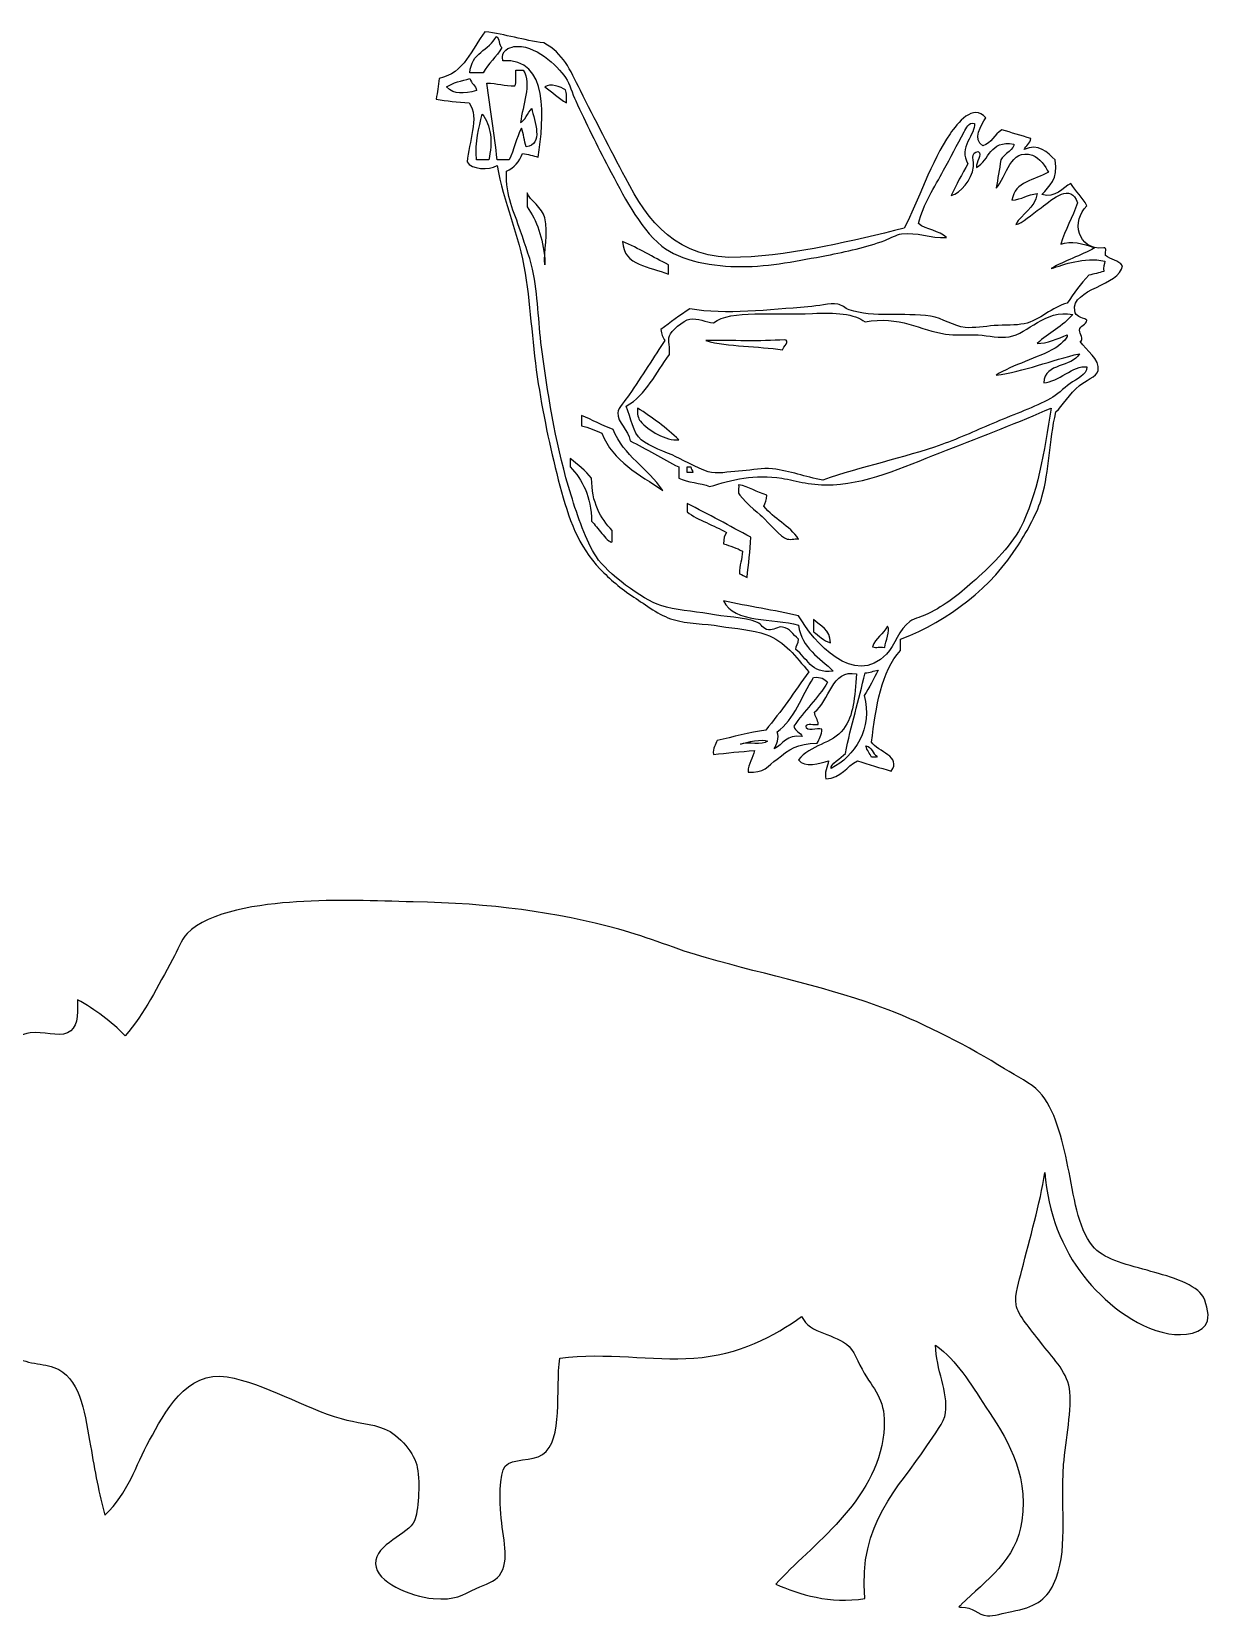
# Model space of a CAD drawing. Header units: centimetres. Extents: x -66 to 65, y -66 to 66.
# Drawn here: x -55.47 to -47.82, y -7.44 to 2.86 of the extents above; entities that cross this region are included whole.
import ezdxf

# ---------------------------------------------------------------- set-up
doc = ezdxf.new("R2010")
doc.units = ezdxf.units.CM
doc.header["$MEASUREMENT"] = 0
doc.layers.add('Layer 1', color=7, linetype='Continuous')

msp = doc.modelspace()

# ---------------------------------------------------------------- linework, layer by layer
at = {"layer": 'Layer 1'}
for points, knots in [([(-49.79848, 1.58596), (-49.70977, 1.76029), (-49.62632, 2.01683), (-49.50029, 2.20061), (-49.50029, 2.20061), (-49.45393, 2.26821), (-49.35141, 2.40095), (-49.26902, 2.30406), (-49.26902, 2.30406), (-49.29635, 2.25556), (-49.36049, 2.16539), (-49.28728, 2.1215), (-49.28728, 2.1215), (-49.23132, 2.14063), (-49.2115, 2.19582), (-49.16555, 2.22495), (-49.16555, 2.22495), (-49.10131, 2.20807), (-49.03974, 2.18849), (-48.9769, 2.17018), (-48.9769, 2.17018), (-48.97997, 2.1347), (-49.00802, 2.12422), (-49.0195, 2.09715), (-49.0195, 2.09715), (-48.92589, 2.14221), (-48.86781, 2.0795), (-48.81868, 2.03021), (-48.81868, 2.03021), (-48.79431, 1.90236), (-48.85734, 1.86199), (-48.9039, 1.80502), (-48.9039, 1.80502), (-48.81603, 1.7801), (-48.76949, 1.8491), (-48.71523, 1.87805), (-48.71523, 1.87805), (-48.68673, 1.82341), (-48.63792, 1.78904), (-48.61175, 1.732), (-48.61175, 1.732), (-48.71266, 1.63596), (-48.67647, 1.44165), (-48.50224, 1.45813), (-48.50224, 1.45813), (-48.47822, 1.46186), (-48.49507, 1.42469), (-48.49004, 1.40942), (-48.49004, 1.40942), (-48.45895, 1.38167), (-48.40514, 1.37669), (-48.3805, 1.34248), (-48.3805, 1.34248), (-48.39619, 1.2113), (-48.71356, 1.19503), (-48.69086, 1.05035), (-48.69086, 1.05035), (-48.6844, 1.00923), (-48.6499, 1.00923), (-48.61172, 0.9895), (-48.61172, 0.9895), (-48.61759, 0.95682), (-48.65456, 0.95524), (-48.6604, 0.92256), (-48.6604, 0.92256), (-48.65757, 0.89941), (-48.62878, 0.86369), (-48.65434, 0.84953), (-48.65434, 0.84953), (-48.61957, 0.79156), (-48.52279, 0.73589), (-48.53866, 0.66086), (-48.53866, 0.66086), (-48.54699, 0.62154), (-48.62584, 0.59228), (-48.66039, 0.56349), (-48.66039, 0.56349), (-48.72349, 0.51089), (-48.77091, 0.42816), (-48.81253, 0.39307), (-48.81253, 0.39307), (-48.85865, 0.1985), (-48.85613, 0.01106), (-48.90384, -0.16076), (-48.90384, -0.16076), (-48.93194, -0.26199), (-48.99864, -0.38018), (-49.05598, -0.47112), (-49.05598, -0.47112), (-49.23103, -0.74877), (-49.50297, -0.96121), (-49.8228, -1.0858), (-49.8228, -1.0858), (-49.8228, -1.11014), (-49.8228, -1.13448), (-49.8228, -1.15883), (-49.8228, -1.15883), (-49.94895, -1.29438), (-49.98282, -1.52218), (-50.01147, -1.75523), (-50.01147, -1.75523), (-49.97152, -1.81794), (-49.81354, -1.84651), (-49.88365, -1.9439), (-49.88365, -1.9439), (-49.95678, -1.92167), (-50.02907, -1.89863), (-50.10273, -1.87693), (-50.10273, -1.87693), (-50.17763, -1.90958), (-50.2037, -1.99104), (-50.30966, -1.99258), (-50.30966, -1.99258), (-50.31932, -1.95837), (-50.29857, -1.91344), (-50.29138, -1.87693), (-50.29138, -1.87693), (-50.34694, -1.89196), (-50.44912, -1.92307), (-50.48614, -1.87087), (-50.48614, -1.87087), (-50.41211, -1.77274), (-50.26701, -1.76647), (-50.19401, -1.67002), (-50.19401, -1.67002), (-50.12726, -1.58183), (-50.1213, -1.46536), (-50.10881, -1.31095), (-50.10881, -1.31095), (-50.26976, -1.27798), (-50.2865, -1.48867), (-50.38268, -1.56051), (-50.38268, -1.56051), (-50.37868, -1.59099), (-50.35956, -1.60631), (-50.35836, -1.63962), (-50.35836, -1.63962), (-50.3822, -1.64616), (-50.43329, -1.62552), (-50.43744, -1.65176), (-50.43744, -1.65176), (-50.43524, -1.69015), (-50.36542, -1.66086), (-50.33399, -1.67002), (-50.33399, -1.67002), (-50.33558, -1.70902), (-50.35156, -1.7336), (-50.36442, -1.7613), (-50.36442, -1.7613), (-50.49867, -1.76201), (-50.54614, -1.8044), (-50.62612, -1.86475), (-50.62612, -1.86475), (-50.68449, -1.90883), (-50.7133, -1.95915), (-50.81477, -1.94997), (-50.81477, -1.94997), (-50.81197, -1.89195), (-50.785, -1.85803), (-50.77217, -1.80998), (-50.77217, -1.80998), (-50.86501, -1.81453), (-50.95045, -1.82646), (-51.03995, -1.83432), (-51.03995, -1.83432), (-51.04379, -1.79193), (-51.02452, -1.77267), (-51.01561, -1.74307), (-51.01561, -1.74307), (-50.90996, -1.7209), (-50.80889, -1.69412), (-50.69914, -1.6761), (-50.69914, -1.6761), (-50.59963, -1.55651), (-50.51197, -1.42512), (-50.41918, -1.2988), (-50.41918, -1.2988), (-50.50538, -1.19752), (-50.57187, -1.10113), (-50.69914, -1.05536), (-50.69914, -1.05536), (-50.78473, -1.02456), (-50.89723, -1.01697), (-50.99735, -1.00059), (-50.99735, -1.00059), (-51.0967, -0.98432), (-51.20873, -0.98596), (-51.30165, -0.95802), (-51.30165, -0.95802), (-51.39121, -0.93103), (-51.47998, -0.86232), (-51.55724, -0.81194), (-51.55724, -0.81194), (-51.64259, -0.7563), (-51.71282, -0.69531), (-51.77634, -0.62938), (-51.77634, -0.62938), (-51.91908, -0.48116), (-51.98174, -0.29918), (-52.03804, -0.08775), (-52.03804, -0.08775), (-52.09355, 0.12082), (-52.14131, 0.34519), (-52.178, 0.57561), (-52.178, 0.57561), (-52.21581, 0.81302), (-52.22663, 1.05615), (-52.26322, 1.29374), (-52.26322, 1.29374), (-52.30203, 1.54615), (-52.4067, 1.7565), (-52.44578, 1.99362), (-52.44578, 1.99362), (-52.5006, 1.96396), (-52.61411, 1.96671), (-52.64051, 2.01796), (-52.64051, 2.01796), (-52.63191, 2.14462), (-52.55799, 2.30437), (-52.62834, 2.40134), (-52.62834, 2.40134), (-52.7043, 2.40449), (-52.7741, 2.41385), (-52.84133, 2.42568), (-52.84133, 2.42568), (-52.8363, 2.4714), (-52.82458, 2.51037), (-52.8231, 2.55959), (-52.8231, 2.55959), (-52.65744, 2.59478), (-52.61157, 2.74975), (-52.52489, 2.86389), (-52.52489, 2.86389), (-52.39006, 2.84659), (-52.27528, 2.8092), (-52.14148, 2.79086), (-52.14148, 2.79086), (-52.01173, 2.719), (-51.97672, 2.62486), (-51.90412, 2.4805), (-51.90412, 2.4805), (-51.81101, 2.29529), (-51.70777, 2.09717), (-51.61199, 1.9145), (-51.61199, 1.9145), (-51.4639, 1.63198), (-51.27883, 1.37896), (-50.86343, 1.39719), (-50.86343, 1.39719), (-50.48857, 1.41374), (-50.14072, 1.50391), (-49.79848, 1.58596)], [0, 0, 0, 0, 0.015625, 0.015625, 0.015625, 0.015625, 0.03125, 0.03125, 0.03125, 0.03125, 0.046875, 0.046875, 0.046875, 0.046875, 0.0625, 0.0625, 0.0625, 0.0625, 0.078125, 0.078125, 0.078125, 0.078125, 0.09375, 0.09375, 0.09375, 0.09375, 0.109375, 0.109375, 0.109375, 0.109375, 0.125, 0.125, 0.125, 0.125, 0.140625, 0.140625, 0.140625, 0.140625, 0.15625, 0.15625, 0.15625, 0.15625, 0.171875, 0.171875, 0.171875, 0.171875, 0.1875, 0.1875, 0.1875, 0.1875, 0.203125, 0.203125, 0.203125, 0.203125, 0.21875, 0.21875, 0.21875, 0.21875, 0.234375, 0.234375, 0.234375, 0.234375, 0.25, 0.25, 0.25, 0.25, 0.265625, 0.265625, 0.265625, 0.265625, 0.28125, 0.28125, 0.28125, 0.28125, 0.296875, 0.296875, 0.296875, 0.296875, 0.3125, 0.3125, 0.3125, 0.3125, 0.328125, 0.328125, 0.328125, 0.328125, 0.34375, 0.34375, 0.34375, 0.34375, 0.359375, 0.359375, 0.359375, 0.359375, 0.375, 0.375, 0.375, 0.375, 0.390625, 0.390625, 0.390625, 0.390625, 0.40625, 0.40625, 0.40625, 0.40625, 0.421875, 0.421875, 0.421875, 0.421875, 0.4375, 0.4375, 0.4375, 0.4375, 0.453125, 0.453125, 0.453125, 0.453125, 0.46875, 0.46875, 0.46875, 0.46875, 0.484375, 0.484375, 0.484375, 0.484375, 0.5, 0.5, 0.5, 0.5, 0.515625, 0.515625, 0.515625, 0.515625, 0.53125, 0.53125, 0.53125, 0.53125, 0.546875, 0.546875, 0.546875, 0.546875, 0.5625, 0.5625, 0.5625, 0.5625, 0.578125, 0.578125, 0.578125, 0.578125, 0.59375, 0.59375, 0.59375, 0.59375, 0.609375, 0.609375, 0.609375, 0.609375, 0.625, 0.625, 0.625, 0.625, 0.640625, 0.640625, 0.640625, 0.640625, 0.65625, 0.65625, 0.65625, 0.65625, 0.671875, 0.671875, 0.671875, 0.671875, 0.6875, 0.6875, 0.6875, 0.6875, 0.703125, 0.703125, 0.703125, 0.703125, 0.71875, 0.71875, 0.71875, 0.71875, 0.734375, 0.734375, 0.734375, 0.734375, 0.75, 0.75, 0.75, 0.75, 0.765625, 0.765625, 0.765625, 0.765625, 0.78125, 0.78125, 0.78125, 0.78125, 0.796875, 0.796875, 0.796875, 0.796875, 0.8125, 0.8125, 0.8125, 0.8125, 0.828125, 0.828125, 0.828125, 0.828125, 0.84375, 0.84375, 0.84375, 0.84375, 0.859375, 0.859375, 0.859375, 0.859375, 0.875, 0.875, 0.875, 0.875, 0.890625, 0.890625, 0.890625, 0.890625, 0.90625, 0.90625, 0.90625, 0.90625, 0.921875, 0.921875, 0.921875, 0.921875, 0.9375, 0.9375, 0.9375, 0.9375, 0.953125, 0.953125, 0.953125, 0.953125, 0.96875, 0.96875, 0.96875, 0.96875, 1, 1, 1, 1]), ([(-52.62233, 2.59616), (-52.59397, 2.59616), (-52.56555, 2.59616), (-52.53713, 2.59616), (-52.53713, 2.59616), (-52.50234, 2.65675), (-52.45019, 2.69993), (-52.41542, 2.76049), (-52.41542, 2.76049), (-52.43645, 2.77597), (-52.42831, 2.8206), (-52.45193, 2.83352), (-52.45193, 2.83352), (-52.49504, 2.7407), (-52.6182, 2.72798), (-52.62233, 2.59616)], [0, 0, 0, 0, 0.2, 0.2, 0.2, 0.2, 0.4, 0.4, 0.4, 0.4, 0.6, 0.6, 0.6, 0.6, 1, 1, 1, 1]), ([(-49.81677, 1.54942), (-49.84873, 1.54508), (-49.88813, 1.52063), (-49.92631, 1.50685), (-49.92631, 1.50685), (-50.04889, 1.46251), (-50.17195, 1.43425), (-50.30363, 1.40946), (-50.30363, 1.40946), (-50.47852, 1.37655), (-50.6719, 1.3363), (-50.85746, 1.33643), (-50.85746, 1.33643), (-51.0333, 1.33654), (-51.25717, 1.37183), (-51.37475, 1.47034), (-51.37475, 1.47034), (-51.53025, 1.60062), (-51.6261, 1.80305), (-51.72162, 1.98157), (-51.72162, 1.98157), (-51.79639, 2.12124), (-51.86878, 2.2747), (-51.93464, 2.41366), (-51.93464, 2.41366), (-51.95787, 2.46269), (-51.97319, 2.52314), (-52.00158, 2.5658), (-52.00158, 2.5658), (-52.05262, 2.64248), (-52.20504, 2.78723), (-52.3363, 2.76662), (-52.3363, 2.76662), (-52.3671, 2.76178), (-52.42367, 2.74371), (-52.40933, 2.67534), (-52.40933, 2.67534), (-52.10352, 2.69513), (-52.14271, 2.29632), (-52.17806, 2.04849), (-52.17806, 2.04849), (-52.21317, 2.05598), (-52.24434, 2.06741), (-52.28151, 2.07283), (-52.28151, 2.07283), (-52.30006, 2.01835), (-52.33443, 1.97967), (-52.38499, 1.95718), (-52.38499, 1.95718), (-52.38861, 1.78465), (-52.33734, 1.69961), (-52.29368, 1.56769), (-52.29368, 1.56769), (-52.2623, 1.47278), (-52.22441, 1.37404), (-52.20848, 1.28773), (-52.20848, 1.28773), (-52.17721, 1.11818), (-52.17694, 0.94636), (-52.15374, 0.78261), (-52.15374, 0.78261), (-52.10625, 0.44701), (-52.05857, 0.15303), (-51.96509, -0.14849), (-51.96509, -0.14849), (-51.92125, -0.28994), (-51.87055, -0.443), (-51.80076, -0.55018), (-51.80076, -0.55018), (-51.73091, -0.65747), (-51.50271, -0.8281), (-51.38084, -0.86665), (-51.38084, -0.86665), (-51.28683, -0.89642), (-51.1733, -0.90292), (-51.07048, -0.92142), (-51.07048, -0.92142), (-50.9729, -0.93894), (-50.83841, -0.94312), (-50.75401, -0.97619), (-50.75401, -0.97619), (-50.72451, -0.98775), (-50.72178, -1.01918), (-50.68096, -1.02487), (-50.68096, -1.02487), (-50.65, -1.02916), (-50.62042, -1.00182), (-50.58968, -1.00659), (-50.58968, -1.00659), (-50.541, -1.01418), (-50.52507, -1.05337), (-50.48623, -1.08575), (-50.48623, -1.08575), (-50.48485, -1.11552), (-50.50478, -1.12398), (-50.50446, -1.15266), (-50.50446, -1.15266), (-50.42882, -1.20481), (-50.40881, -1.3126), (-50.26104, -1.29265), (-50.26104, -1.29265), (-50.34729, -1.20444), (-50.46604, -1.14874), (-50.4862, -0.99444), (-50.4862, -0.99444), (-50.6535, -0.94674), (-50.90543, -0.98364), (-50.97306, -0.83622), (-50.97306, -0.83622), (-50.81365, -0.87157), (-50.64426, -0.89694), (-50.4862, -0.93361), (-50.4862, -0.93361), (-50.38809, -1.10583), (-50.12364, -1.40039), (-49.91414, -1.18314), (-49.91414, -1.18314), (-49.85794, -1.12485), (-49.83418, -1.0201), (-49.762, -0.97012), (-49.762, -0.97012), (-49.72771, -0.94641), (-49.68294, -0.93975), (-49.64638, -0.92144), (-49.64638, -0.92144), (-49.52885, -0.86268), (-49.44921, -0.79756), (-49.35425, -0.71454), (-49.35425, -0.71454), (-49.24839, -0.62194), (-49.11054, -0.48782), (-49.04387, -0.36153), (-49.04387, -0.36153), (-48.93476, -0.15486), (-48.88859, 0.13525), (-48.84302, 0.41743), (-48.84302, 0.41743), (-49.04887, 0.32694), (-49.28183, 0.2377), (-49.52464, 0.14359), (-49.52464, 0.14359), (-49.75821, 0.053), (-50.00377, -0.06736), (-50.26105, -0.08162), (-50.26105, -0.08162), (-50.40305, -0.08948), (-50.49399, -0.0558), (-50.59575, -0.039), (-50.59575, -0.039), (-50.76855, -0.01053), (-50.92304, -0.0485), (-51.06433, -0.09382), (-51.06433, -0.09382), (-51.12407, -0.06829), (-51.20736, -0.06638), (-51.26518, -0.039), (-51.26518, -0.039), (-51.26518, -0.01468), (-51.26518, 0.00968), (-51.26518, 0.03403), (-51.26518, 0.03403), (-51.37363, 0.08787), (-51.47383, 0.14994), (-51.58162, 0.2044), (-51.58162, 0.2044), (-51.59289, 0.27629), (-51.66406, 0.3227), (-51.66073, 0.38696), (-51.66073, 0.38696), (-51.65912, 0.41847), (-51.61112, 0.46747), (-51.5877, 0.50261), (-51.5877, 0.50261), (-51.50949, 0.61987), (-51.41921, 0.75944), (-51.35645, 0.85556), (-51.35645, 0.85556), (-51.36669, 0.87779), (-51.37965, 0.89726), (-51.38077, 0.92859), (-51.38077, 0.92859), (-51.31981, 0.97518), (-51.25811, 1.02104), (-51.19212, 1.06252), (-51.19212, 1.06252), (-50.96008, 1.02024), (-50.67674, 1.05696), (-50.4253, 1.07469), (-50.4253, 1.07469), (-50.35886, 1.07937), (-50.2847, 1.10131), (-50.23054, 1.09295), (-50.23054, 1.09295), (-50.20644, 1.08922), (-50.18326, 1.06525), (-50.15751, 1.05644), (-50.15751, 1.05644), (-49.99961, 1.00228), (-49.80239, 1.04012), (-49.62805, 1.01384), (-49.62805, 1.01384), (-49.54833, 1.00183), (-49.47647, 0.94772), (-49.40286, 0.94079), (-49.40286, 0.94079), (-49.34547, 0.93542), (-49.27472, 0.94812), (-49.21421, 0.95293), (-49.21421, 0.95293), (-49.14656, 0.95841), (-49.07242, 0.95349), (-49.01945, 0.96513), (-49.01945, 0.96513), (-48.91785, 0.98746), (-48.83578, 1.07483), (-48.73949, 1.09904), (-48.73949, 1.09904), (-48.69737, 1.16439), (-48.65125, 1.2258), (-48.5995, 1.2816), (-48.5995, 1.2816), (-48.56492, 1.28758), (-48.53256, 1.29578), (-48.50216, 1.30594), (-48.50216, 1.30594), (-48.50663, 1.33478), (-48.49528, 1.3478), (-48.49607, 1.37288), (-48.49607, 1.37288), (-48.62958, 1.40098), (-48.76351, 1.34976), (-48.84294, 1.3242), (-48.84294, 1.3242), (-48.75698, 1.37622), (-48.65009, 1.40723), (-48.56298, 1.45811), (-48.56298, 1.45811), (-48.63413, 1.4884), (-48.71628, 1.50775), (-48.78208, 1.48243), (-48.78208, 1.48243), (-48.75144, 1.57755), (-48.70628, 1.65814), (-48.67254, 1.75021), (-48.67254, 1.75021), (-48.7168, 1.88356), (-48.82976, 1.77728), (-48.9099, 1.71981), (-48.9099, 1.71981), (-48.97538, 1.67282), (-49.02997, 1.6189), (-49.07421, 1.61025), (-49.07421, 1.61025), (-49.03426, 1.68388), (-48.95054, 1.71378), (-48.93422, 1.81107), (-48.93422, 1.81107), (-48.99626, 1.80414), (-49.03521, 1.77413), (-49.09853, 1.7685), (-49.09853, 1.7685), (-49.0808, 1.89074), (-48.94949, 1.89936), (-48.86117, 1.95106), (-48.86117, 1.95106), (-48.87937, 1.98427), (-48.91991, 2.04636), (-48.96465, 2.0606), (-48.96465, 2.0606), (-49.11475, 2.10844), (-49.12935, 1.92241), (-49.20201, 1.84761), (-49.20201, 1.84761), (-49.19042, 1.90704), (-49.18021, 1.96781), (-49.17158, 2.03017), (-49.17158, 2.03017), (-49.15224, 2.06623), (-49.07554, 2.10772), (-49.08638, 2.13362), (-49.08638, 2.13362), (-49.2455, 2.1609), (-49.24394, 2.02742), (-49.32982, 1.98148), (-49.32982, 1.98148), (-49.33395, 2.01744), (-49.29056, 2.06604), (-49.31765, 2.08491), (-49.31765, 2.08491), (-49.37297, 2.08467), (-49.34443, 2.01297), (-49.34808, 1.98754), (-49.34808, 1.98754), (-49.36139, 1.89515), (-49.43087, 1.81731), (-49.49416, 1.79889), (-49.49416, 1.79889), (-49.4591, 1.86932), (-49.42428, 1.93999), (-49.3846, 2.00579), (-49.3846, 2.00579), (-49.45273, 2.1081), (-49.33113, 2.20042), (-49.34203, 2.26749), (-49.34203, 2.26749), (-49.38161, 2.27826), (-49.3968, 2.23436), (-49.40897, 2.21272), (-49.40897, 2.21272), (-49.45805, 2.12543), (-49.49858, 2.04616), (-49.54288, 1.96319), (-49.54288, 1.96319), (-49.6013, 1.85368), (-49.67549, 1.7434), (-49.70716, 1.61629), (-49.70716, 1.61629), (-49.65588, 1.57631), (-49.56989, 1.57099), (-49.5246, 1.52498), (-49.5246, 1.52498), (-49.63024, 1.52113), (-49.71699, 1.56302), (-49.81677, 1.54942)], [0, 0, 0, 0, 0.01219512, 0.01219512, 0.01219512, 0.01219512, 0.02439024, 0.02439024, 0.02439024, 0.02439024, 0.03658537, 0.03658537, 0.03658537, 0.03658537, 0.04878049, 0.04878049, 0.04878049, 0.04878049, 0.06097561, 0.06097561, 0.06097561, 0.06097561, 0.07317073, 0.07317073, 0.07317073, 0.07317073, 0.08536585, 0.08536585, 0.08536585, 0.08536585, 0.09756098, 0.09756098, 0.09756098, 0.09756098, 0.1097561, 0.1097561, 0.1097561, 0.1097561, 0.12195122, 0.12195122, 0.12195122, 0.12195122, 0.13414634, 0.13414634, 0.13414634, 0.13414634, 0.14634146, 0.14634146, 0.14634146, 0.14634146, 0.15853659, 0.15853659, 0.15853659, 0.15853659, 0.17073171, 0.17073171, 0.17073171, 0.17073171, 0.18292683, 0.18292683, 0.18292683, 0.18292683, 0.19512195, 0.19512195, 0.19512195, 0.19512195, 0.20731707, 0.20731707, 0.20731707, 0.20731707, 0.2195122, 0.2195122, 0.2195122, 0.2195122, 0.23170732, 0.23170732, 0.23170732, 0.23170732, 0.24390244, 0.24390244, 0.24390244, 0.24390244, 0.25609756, 0.25609756, 0.25609756, 0.25609756, 0.26829268, 0.26829268, 0.26829268, 0.26829268, 0.2804878, 0.2804878, 0.2804878, 0.2804878, 0.29268293, 0.29268293, 0.29268293, 0.29268293, 0.30487805, 0.30487805, 0.30487805, 0.30487805, 0.31707317, 0.31707317, 0.31707317, 0.31707317, 0.32926829, 0.32926829, 0.32926829, 0.32926829, 0.34146341, 0.34146341, 0.34146341, 0.34146341, 0.35365854, 0.35365854, 0.35365854, 0.35365854, 0.36585366, 0.36585366, 0.36585366, 0.36585366, 0.37804878, 0.37804878, 0.37804878, 0.37804878, 0.3902439, 0.3902439, 0.3902439, 0.3902439, 0.40243902, 0.40243902, 0.40243902, 0.40243902, 0.41463415, 0.41463415, 0.41463415, 0.41463415, 0.42682927, 0.42682927, 0.42682927, 0.42682927, 0.43902439, 0.43902439, 0.43902439, 0.43902439, 0.45121951, 0.45121951, 0.45121951, 0.45121951, 0.46341463, 0.46341463, 0.46341463, 0.46341463, 0.47560976, 0.47560976, 0.47560976, 0.47560976, 0.48780488, 0.48780488, 0.48780488, 0.48780488, 0.5, 0.5, 0.5, 0.5, 0.51219512, 0.51219512, 0.51219512, 0.51219512, 0.52439024, 0.52439024, 0.52439024, 0.52439024, 0.53658537, 0.53658537, 0.53658537, 0.53658537, 0.54878049, 0.54878049, 0.54878049, 0.54878049, 0.56097561, 0.56097561, 0.56097561, 0.56097561, 0.57317073, 0.57317073, 0.57317073, 0.57317073, 0.58536585, 0.58536585, 0.58536585, 0.58536585, 0.59756098, 0.59756098, 0.59756098, 0.59756098, 0.6097561, 0.6097561, 0.6097561, 0.6097561, 0.62195122, 0.62195122, 0.62195122, 0.62195122, 0.63414634, 0.63414634, 0.63414634, 0.63414634, 0.64634146, 0.64634146, 0.64634146, 0.64634146, 0.65853659, 0.65853659, 0.65853659, 0.65853659, 0.67073171, 0.67073171, 0.67073171, 0.67073171, 0.68292683, 0.68292683, 0.68292683, 0.68292683, 0.69512195, 0.69512195, 0.69512195, 0.69512195, 0.70731707, 0.70731707, 0.70731707, 0.70731707, 0.7195122, 0.7195122, 0.7195122, 0.7195122, 0.73170732, 0.73170732, 0.73170732, 0.73170732, 0.74390244, 0.74390244, 0.74390244, 0.74390244, 0.75609756, 0.75609756, 0.75609756, 0.75609756, 0.76829268, 0.76829268, 0.76829268, 0.76829268, 0.7804878, 0.7804878, 0.7804878, 0.7804878, 0.79268293, 0.79268293, 0.79268293, 0.79268293, 0.80487805, 0.80487805, 0.80487805, 0.80487805, 0.81707317, 0.81707317, 0.81707317, 0.81707317, 0.82926829, 0.82926829, 0.82926829, 0.82926829, 0.84146341, 0.84146341, 0.84146341, 0.84146341, 0.85365854, 0.85365854, 0.85365854, 0.85365854, 0.86585366, 0.86585366, 0.86585366, 0.86585366, 0.87804878, 0.87804878, 0.87804878, 0.87804878, 0.8902439, 0.8902439, 0.8902439, 0.8902439, 0.90243902, 0.90243902, 0.90243902, 0.90243902, 0.91463415, 0.91463415, 0.91463415, 0.91463415, 0.92682927, 0.92682927, 0.92682927, 0.92682927, 0.93902439, 0.93902439, 0.93902439, 0.93902439, 0.95121951, 0.95121951, 0.95121951, 0.95121951, 0.96341463, 0.96341463, 0.96341463, 0.96341463, 0.97560976, 0.97560976, 0.97560976, 0.97560976, 1, 1, 1, 1]), ([(-52.33023, 2.51099), (-52.39712, 2.51102), (-52.44522, 2.52988), (-52.51279, 2.52925), (-52.51279, 2.52925), (-52.49091, 2.36243), (-52.46233, 2.20238), (-52.44585, 2.03022), (-52.44585, 2.03022), (-52.41947, 2.03022), (-52.39309, 2.03022), (-52.36674, 2.03022), (-52.36674, 2.03022), (-52.33642, 2.09525), (-52.32089, 2.17505), (-52.28763, 2.23712), (-52.28763, 2.23712), (-52.27342, 2.20061), (-52.27041, 2.15288), (-52.2572, 2.11539), (-52.2572, 2.11539), (-52.1406, 2.12851), (-52.20373, 2.28232), (-52.22069, 2.36492), (-52.22069, 2.36492), (-52.24413, 2.33756), (-52.2703, 2.28073), (-52.29372, 2.27361), (-52.29372, 2.27361), (-52.27935, 2.38619), (-52.22067, 2.52063), (-52.27549, 2.61445), (-52.27549, 2.61445), (-52.29171, 2.61445), (-52.30795, 2.61445), (-52.32417, 2.61445), (-52.32417, 2.61445), (-52.32809, 2.58187), (-52.31615, 2.53343), (-52.33023, 2.51099)], [0, 0, 0, 0, 0.09090909, 0.09090909, 0.09090909, 0.09090909, 0.18181818, 0.18181818, 0.18181818, 0.18181818, 0.27272727, 0.27272727, 0.27272727, 0.27272727, 0.36363636, 0.36363636, 0.36363636, 0.36363636, 0.45454545, 0.45454545, 0.45454545, 0.45454545, 0.54545455, 0.54545455, 0.54545455, 0.54545455, 0.63636364, 0.63636364, 0.63636364, 0.63636364, 0.72727273, 0.72727273, 0.72727273, 0.72727273, 0.81818182, 0.81818182, 0.81818182, 0.81818182, 1, 1, 1, 1]), ([(-52.62233, 2.55967), (-52.67593, 2.5443), (-52.73356, 2.53295), (-52.77449, 2.50493), (-52.77449, 2.50493), (-52.72136, 2.45146), (-52.6668, 2.46135), (-52.57973, 2.48059), (-52.57973, 2.48059), (-52.58365, 2.51721), (-52.61572, 2.52573), (-52.62233, 2.55967)], [0, 0, 0, 0, 0.25, 0.25, 0.25, 0.25, 0.5, 0.5, 0.5, 0.5, 1, 1, 1, 1]), ([(-52.00159, 2.48665), (-51.99222, 2.46559), (-51.99619, 2.43117), (-51.9955, 2.40143), (-51.9955, 2.40143), (-52.04794, 2.43016), (-52.08586, 2.4734), (-52.13549, 2.50491), (-52.13549, 2.50491), (-52.10274, 2.53245), (-52.03048, 2.50258), (-52.00159, 2.48665)], [0, 0, 0, 0, 0.25, 0.25, 0.25, 0.25, 0.5, 0.5, 0.5, 0.5, 1, 1, 1, 1]), ([(-52.57973, 2.03022), (-52.55338, 2.03022), (-52.527, 2.03022), (-52.50065, 2.03022), (-52.50065, 2.03022), (-52.47364, 2.1433), (-52.48372, 2.25803), (-52.54322, 2.32843), (-52.54322, 2.32843), (-52.56198, 2.23561), (-52.59077, 2.15282), (-52.57973, 2.03022)], [0, 0, 0, 0, 0.25, 0.25, 0.25, 0.25, 0.5, 0.5, 0.5, 0.5, 1, 1, 1, 1]), ([(-52.25109, 1.81723), (-52.234, 1.76796), (-52.15171, 1.72013), (-52.13547, 1.6529), (-52.13547, 1.6529), (-52.11174, 1.55458), (-52.14359, 1.43176), (-52.13547, 1.3486), (-52.13547, 1.3486), (-52.13547, 1.36077), (-52.13547, 1.37294), (-52.13547, 1.38511), (-52.13547, 1.38511), (-52.14915, 1.52357), (-52.18735, 1.63752), (-52.25109, 1.72589), (-52.25109, 1.72589), (-52.25109, 1.75635), (-52.25109, 1.78677), (-52.25109, 1.81723)], [0, 0, 0, 0, 0.16666667, 0.16666667, 0.16666667, 0.16666667, 0.33333333, 0.33333333, 0.33333333, 0.33333333, 0.5, 0.5, 0.5, 0.5, 0.66666667, 0.66666667, 0.66666667, 0.66666667, 1, 1, 1, 1]), ([(-51.63035, 1.50073), (-51.52584, 1.45512), (-51.43223, 1.39865), (-51.33214, 1.34859), (-51.33214, 1.34859), (-51.33214, 1.3283), (-51.33214, 1.308), (-51.33214, 1.28771), (-51.33214, 1.28771), (-51.45195, 1.33836), (-51.62279, 1.33791), (-51.63035, 1.50073)], [0, 0, 0, 0, 0.25, 0.25, 0.25, 0.25, 0.5, 0.5, 0.5, 0.5, 1, 1, 1, 1]), ([(-49.11689, 0.87999), (-49.17666, 0.86957), (-49.2523, 0.88907), (-49.31771, 0.89216), (-49.31771, 0.89216), (-49.39312, 0.89576), (-49.46971, 0.88941), (-49.53073, 0.89825), (-49.53073, 0.89825), (-49.69075, 0.9214), (-49.83138, 1.01959), (-50.0541, 0.97736), (-50.0541, 0.97736), (-50.12051, 1.03168), (-50.2528, 1.03885), (-50.39491, 1.03213), (-50.39491, 1.03213), (-50.65634, 1.01977), (-50.9213, 1.05872), (-51.04002, 0.97128), (-51.04002, 0.97128), (-51.08598, 0.97289), (-51.14228, 1.00464), (-51.19216, 0.99562), (-51.19216, 0.99562), (-51.23566, 0.98776), (-51.31715, 0.91463), (-51.32604, 0.88611), (-51.32604, 0.88611), (-51.3366, 0.85216), (-51.31839, 0.80917), (-51.32604, 0.76435), (-51.32604, 0.76435), (-51.41428, 0.6477), (-51.4755, 0.504), (-51.606, 0.42963), (-51.606, 0.42963), (-51.57549, 0.35163), (-51.56435, 0.25784), (-51.50863, 0.21055), (-51.50863, 0.21055), (-51.45899, 0.16843), (-51.34401, 0.12956), (-51.28344, 0.10101), (-51.28344, 0.10101), (-51.22896, 0.07529), (-51.10069, 0.00409), (-51.05219, -0.00247), (-51.05219, -0.00247), (-50.99266, -0.01049), (-50.91548, 0.00626), (-50.85134, 0.00973), (-50.85134, 0.00973), (-50.78575, 0.01325), (-50.72109, 0.02891), (-50.65661, 0.02187), (-50.65661, 0.02187), (-50.53771, 0.00901), (-50.4446, -0.03136), (-50.32797, -0.05116), (-50.32797, -0.05116), (-50.07844, 0.03761), (-49.80653, 0.09034), (-49.55507, 0.18009), (-49.55507, 0.18009), (-49.43762, 0.22203), (-49.31808, 0.27719), (-49.20209, 0.32617), (-49.20209, 0.32617), (-49.08136, 0.37713), (-48.95121, 0.42333), (-48.84911, 0.47831), (-48.84911, 0.47831), (-48.80728, 0.50085), (-48.76378, 0.54409), (-48.72132, 0.57568), (-48.72132, 0.57568), (-48.67981, 0.60656), (-48.61046, 0.62968), (-48.61176, 0.68524), (-48.61176, 0.68524), (-48.69923, 0.69686), (-48.79816, 0.58422), (-48.89172, 0.58179), (-48.89172, 0.58179), (-48.88521, 0.71527), (-48.70765, 0.67765), (-48.66045, 0.77046), (-48.66045, 0.77046), (-48.84132, 0.72813), (-49.02364, 0.65492), (-49.20211, 0.63047), (-49.20211, 0.63047), (-49.09606, 0.69884), (-48.92893, 0.7426), (-48.8187, 0.80695), (-48.8187, 0.80695), (-48.79293, 0.82198), (-48.73522, 0.86947), (-48.73959, 0.89217), (-48.73959, 0.89217), (-48.7978, 0.87121), (-48.87339, 0.83534), (-48.93432, 0.8374), (-48.93432, 0.8374), (-48.86296, 0.90603), (-48.76578, 0.94879), (-48.70305, 1.02605), (-48.70305, 1.02605), (-48.88845, 1.05888), (-48.99164, 0.90182), (-49.11689, 0.87999)], [0, 0, 0, 0, 0.03448276, 0.03448276, 0.03448276, 0.03448276, 0.06896552, 0.06896552, 0.06896552, 0.06896552, 0.10344828, 0.10344828, 0.10344828, 0.10344828, 0.13793103, 0.13793103, 0.13793103, 0.13793103, 0.17241379, 0.17241379, 0.17241379, 0.17241379, 0.20689655, 0.20689655, 0.20689655, 0.20689655, 0.24137931, 0.24137931, 0.24137931, 0.24137931, 0.27586207, 0.27586207, 0.27586207, 0.27586207, 0.31034483, 0.31034483, 0.31034483, 0.31034483, 0.34482759, 0.34482759, 0.34482759, 0.34482759, 0.37931034, 0.37931034, 0.37931034, 0.37931034, 0.4137931, 0.4137931, 0.4137931, 0.4137931, 0.44827586, 0.44827586, 0.44827586, 0.44827586, 0.48275862, 0.48275862, 0.48275862, 0.48275862, 0.51724138, 0.51724138, 0.51724138, 0.51724138, 0.55172414, 0.55172414, 0.55172414, 0.55172414, 0.5862069, 0.5862069, 0.5862069, 0.5862069, 0.62068966, 0.62068966, 0.62068966, 0.62068966, 0.65517241, 0.65517241, 0.65517241, 0.65517241, 0.68965517, 0.68965517, 0.68965517, 0.68965517, 0.72413793, 0.72413793, 0.72413793, 0.72413793, 0.75862069, 0.75862069, 0.75862069, 0.75862069, 0.79310345, 0.79310345, 0.79310345, 0.79310345, 0.82758621, 0.82758621, 0.82758621, 0.82758621, 0.86206897, 0.86206897, 0.86206897, 0.86206897, 0.89655172, 0.89655172, 0.89655172, 0.89655172, 0.93103448, 0.93103448, 0.93103448, 0.93103448, 1, 1, 1, 1]), ([(-50.5775, 0.86171), (-50.53792, 0.85462), (-50.58679, 0.81594), (-50.58967, 0.7948), (-50.58967, 0.7948), (-50.75006, 0.82105), (-50.9436, 0.81411), (-51.0887, 0.85563), (-51.0887, 0.85563), (-50.92021, 0.85954), (-50.73593, 0.84771), (-50.5775, 0.86171)], [0, 0, 0, 0, 0.25, 0.25, 0.25, 0.25, 0.5, 0.5, 0.5, 0.5, 1, 1, 1, 1]), ([(-51.53296, 0.41745), (-51.4376, 0.35461), (-51.34458, 0.28939), (-51.26518, 0.21055), (-51.26518, 0.21055), (-51.34842, 0.20224), (-51.46155, 0.27074), (-51.51471, 0.33226), (-51.51471, 0.33226), (-51.52833, 0.34805), (-51.53778, 0.37948), (-51.53296, 0.41745)], [0, 0, 0, 0, 0.25, 0.25, 0.25, 0.25, 0.5, 0.5, 0.5, 0.5, 1, 1, 1, 1]), ([(-51.89811, 0.36877), (-51.82686, 0.34062), (-51.7651, 0.30299), (-51.69118, 0.27749), (-51.69118, 0.27749), (-51.62273, 0.1066), (-51.4647, 0.02524), (-51.36865, -0.11806), (-51.36865, -0.11806), (-51.521, -0.01487), (-51.69332, 0.06844), (-51.76423, 0.25315), (-51.76423, 0.25315), (-51.80707, 0.27117), (-51.84794, 0.29112), (-51.89811, 0.30186), (-51.89811, 0.30186), (-51.89811, 0.32413), (-51.89811, 0.34646), (-51.89811, 0.36877)], [0, 0, 0, 0, 0.16666667, 0.16666667, 0.16666667, 0.16666667, 0.33333333, 0.33333333, 0.33333333, 0.33333333, 0.5, 0.5, 0.5, 0.5, 0.66666667, 0.66666667, 0.66666667, 0.66666667, 1, 1, 1, 1]), ([(-51.97116, 0.08884), (-51.91901, 0.05169), (-51.87318, 0.00827), (-51.83117, -0.03895), (-51.83117, -0.03895), (-51.83199, -0.19802), (-51.77428, -0.29853), (-51.69726, -0.37981), (-51.69726, -0.37981), (-51.69726, -0.40413), (-51.69726, -0.42849), (-51.69726, -0.45284), (-51.69726, -0.45284), (-51.71403, -0.46205), (-51.74364, -0.42128), (-51.76423, -0.39807), (-51.76423, -0.39807), (-51.78855, -0.37058), (-51.8108, -0.33941), (-51.83117, -0.31896), (-51.83117, -0.31896), (-51.8344, -0.15783), (-51.88996, -0.04911), (-51.97116, 0.03405), (-51.97116, 0.03405), (-51.97116, 0.0523), (-51.97116, 0.07055), (-51.97116, 0.08884)], [0, 0, 0, 0, 0.125, 0.125, 0.125, 0.125, 0.25, 0.25, 0.25, 0.25, 0.375, 0.375, 0.375, 0.375, 0.5, 0.5, 0.5, 0.5, 0.625, 0.625, 0.625, 0.625, 0.75, 0.75, 0.75, 0.75, 1, 1, 1, 1]), ([(-51.21043, -0.00247), (-51.19823, -0.00247), (-51.18609, -0.00247), (-51.17392, -0.00247), (-51.17392, -0.00247), (-51.17236, 0.01536), (-51.18768, 0.01624), (-51.18609, 0.03407), (-51.18609, 0.03407), (-51.19421, 0.03407), (-51.20234, 0.03407), (-51.21043, 0.03407), (-51.21043, 0.03407), (-51.21043, 0.02187), (-51.21043, 0.00973), (-51.21043, -0.00247)], [0, 0, 0, 0, 0.2, 0.2, 0.2, 0.2, 0.4, 0.4, 0.4, 0.4, 0.6, 0.6, 0.6, 0.6, 1, 1, 1, 1]), ([(-50.87571, -0.08158), (-50.80554, -0.0946), (-50.75813, -0.13037), (-50.69315, -0.14849), (-50.69315, -0.14849), (-50.69101, -0.18103), (-50.70395, -0.19858), (-50.71141, -0.22152), (-50.71141, -0.22152), (-50.64733, -0.30354), (-50.54396, -0.34622), (-50.48622, -0.43454), (-50.48622, -0.43454), (-50.49926, -0.42901), (-50.53205, -0.44126), (-50.55925, -0.43454), (-50.55925, -0.43454), (-50.601, -0.42427), (-50.68064, -0.32778), (-50.72356, -0.28849), (-50.72356, -0.28849), (-50.74414, -0.26963), (-50.86752, -0.1639), (-50.8757, -0.13635), (-50.8757, -0.13635), (-50.88156, -0.11661), (-50.87119, -0.09677), (-50.87571, -0.08158)], [0, 0, 0, 0, 0.125, 0.125, 0.125, 0.125, 0.25, 0.25, 0.25, 0.25, 0.375, 0.375, 0.375, 0.375, 0.5, 0.5, 0.5, 0.5, 0.625, 0.625, 0.625, 0.625, 0.75, 0.75, 0.75, 0.75, 1, 1, 1, 1]), ([(-51.21043, -0.20329), (-51.07081, -0.27465), (-50.9341, -0.34892), (-50.7966, -0.42239), (-50.7966, -0.42239), (-50.80126, -0.51309), (-50.81081, -0.59887), (-50.82094, -0.68409), (-50.82094, -0.68409), (-50.83729, -0.67607), (-50.8533, -0.66777), (-50.86962, -0.65975), (-50.86962, -0.65975), (-50.871, -0.60361), (-50.85277, -0.56704), (-50.85136, -0.5137), (-50.85136, -0.5137), (-50.88631, -0.49185), (-50.93253, -0.48124), (-50.97309, -0.46499), (-50.97309, -0.46499), (-50.97507, -0.43255), (-50.96669, -0.41049), (-50.95483, -0.39194), (-50.95483, -0.39194), (-51.03645, -0.34373), (-51.13668, -0.31413), (-51.21044, -0.25803), (-51.21044, -0.25803), (-51.21043, -0.23983), (-51.21043, -0.22152), (-51.21043, -0.20329)], [0, 0, 0, 0, 0.11111111, 0.11111111, 0.11111111, 0.11111111, 0.22222222, 0.22222222, 0.22222222, 0.22222222, 0.33333333, 0.33333333, 0.33333333, 0.33333333, 0.44444444, 0.44444444, 0.44444444, 0.44444444, 0.55555556, 0.55555556, 0.55555556, 0.55555556, 0.66666667, 0.66666667, 0.66666667, 0.66666667, 0.77777778, 0.77777778, 0.77777778, 0.77777778, 1, 1, 1, 1]), ([(-50.38882, -0.95796), (-50.34342, -0.99976), (-50.27788, -1.02141), (-50.27928, -1.1101), (-50.27928, -1.1101), (-50.32505, -1.09502), (-50.35395, -1.06303), (-50.38882, -1.03707), (-50.38882, -1.03707), (-50.38882, -1.01067), (-50.38882, -0.98431), (-50.38882, -0.95796)], [0, 0, 0, 0, 0.25, 0.25, 0.25, 0.25, 0.5, 0.5, 0.5, 0.5, 1, 1, 1, 1]), ([(-49.90805, -1.00056), (-49.8863, -1.03173), (-49.92213, -1.09626), (-49.92631, -1.14055), (-49.92631, -1.14055), (-49.96491, -1.13161), (-49.97523, -1.14555), (-50.00542, -1.13446), (-50.00542, -1.13446), (-49.98671, -1.0761), (-49.93287, -1.05284), (-49.90805, -1.00056)], [0, 0, 0, 0, 0.25, 0.25, 0.25, 0.25, 0.5, 0.5, 0.5, 0.5, 1, 1, 1, 1]), ([(-50.38882, -1.33526), (-50.4665, -1.45438), (-50.51108, -1.60662), (-50.62618, -1.68824), (-50.62618, -1.68824), (-50.60734, -1.72552), (-50.63004, -1.77354), (-50.64444, -1.79783), (-50.64444, -1.79783), (-50.58382, -1.77116), (-50.56813, -1.69964), (-50.46188, -1.71872), (-50.46188, -1.71872), (-50.47384, -1.69007), (-50.50919, -1.68488), (-50.51665, -1.65175), (-50.51665, -1.65175), (-50.44908, -1.55097), (-50.36118, -1.47046), (-50.29757, -1.36571), (-50.29757, -1.36571), (-50.31678, -1.34436), (-50.3404, -1.3274), (-50.38882, -1.33526)], [0, 0, 0, 0, 0.14285714, 0.14285714, 0.14285714, 0.14285714, 0.28571429, 0.28571429, 0.28571429, 0.28571429, 0.42857143, 0.42857143, 0.42857143, 0.42857143, 0.57142857, 0.57142857, 0.57142857, 0.57142857, 0.71428571, 0.71428571, 0.71428571, 0.71428571, 1, 1, 1, 1]), ([(-50.0541, -1.30483), (-50.09381, -1.48218), (-50.14535, -1.6477), (-50.18192, -1.82823), (-50.18192, -1.82823), (-50.20811, -1.85744), (-50.28421, -1.89951), (-50.27323, -1.9256), (-50.27323, -1.9256), (-50.123, -1.84749), (-50.00047, -1.66467), (-50.06024, -1.45094), (-50.06024, -1.45094), (-50.02465, -1.40128), (-49.99878, -1.34198), (-49.96893, -1.28661), (-49.96893, -1.28661), (-50.00124, -1.28874), (-50.01872, -1.30576), (-50.0541, -1.30483)], [0, 0, 0, 0, 0.16666667, 0.16666667, 0.16666667, 0.16666667, 0.33333333, 0.33333333, 0.33333333, 0.33333333, 0.5, 0.5, 0.5, 0.5, 0.66666667, 0.66666667, 0.66666667, 0.66666667, 1, 1, 1, 1]), ([(-50.86351, -1.76737), (-50.81223, -1.75366), (-50.72545, -1.7756), (-50.68703, -1.74911), (-50.68703, -1.74911), (-50.72291, -1.73155), (-50.81898, -1.75356), (-50.86351, -1.76737)], [0, 0, 0, 0, 0.33333333, 0.33333333, 0.33333333, 0.33333333, 1, 1, 1, 1]), ([(-50.01153, -1.85254), (-50.00081, -1.84905), (-49.97576, -1.85992), (-49.97502, -1.84648), (-49.97502, -1.84648), (-50.0073, -1.83206), (-50.00698, -1.7851), (-50.04805, -1.77951), (-50.04805, -1.77951), (-50.04185, -1.80987), (-50.02296, -1.82751), (-50.01153, -1.85254)], [0, 0, 0, 0, 0.25, 0.25, 0.25, 0.25, 0.5, 0.5, 0.5, 0.5, 1, 1, 1, 1]), ([(-48.88448, -4.5523), (-48.91687, -4.75873), (-48.98177, -4.97764), (-49.03423, -5.18865), (-49.03423, -5.18865), (-49.05196, -5.2598), (-49.08291, -5.3428), (-49.07167, -5.4132), (-49.07167, -5.4132), (-49.06119, -5.47879), (-48.97594, -5.57261), (-48.91255, -5.65654), (-48.91255, -5.65654), (-48.83995, -5.75277), (-48.74491, -5.83886), (-48.72541, -5.95597), (-48.72541, -5.95597), (-48.7043, -6.08278), (-48.75152, -6.29408), (-48.76288, -6.45201), (-48.76288, -6.45201), (-48.7854, -6.76649), (-48.72735, -7.01944), (-48.82839, -7.22867), (-48.82839, -7.22867), (-48.88012, -7.33593), (-48.9538, -7.37887), (-49.09975, -7.4065), (-49.09975, -7.4065), (-49.15312, -7.41658), (-49.22045, -7.43788), (-49.25882, -7.43455), (-49.25882, -7.43455), (-49.32317, -7.42905), (-49.35333, -7.37505), (-49.42731, -7.37843), (-49.42731, -7.37843), (-49.46618, -7.37716), (-49.42916, -7.37227), (-49.42731, -7.35975), (-49.42731, -7.35975), (-49.26967, -7.20571), (-49.06943, -7.07165), (-49.03427, -6.81696), (-49.03427, -6.81696), (-48.98918, -6.49017), (-49.14479, -6.26541), (-49.26821, -6.07766), (-49.26821, -6.07766), (-49.37402, -5.91674), (-49.45151, -5.78024), (-49.59576, -5.67526), (-49.59576, -5.67526), (-49.59192, -5.83216), (-49.51337, -5.97995), (-49.53022, -6.1151), (-49.53022, -6.1151), (-49.53803, -6.17744), (-49.60237, -6.2553), (-49.65193, -6.33037), (-49.65193, -6.33037), (-49.83465, -6.60712), (-50.10035, -6.82961), (-50.05431, -7.32227), (-50.05431, -7.32227), (-50.28423, -7.35873), (-50.47913, -7.29621), (-50.63451, -7.22871), (-50.63451, -7.22871), (-50.40506, -6.97534), (-49.97911, -6.69576), (-49.93268, -6.24613), (-49.93268, -6.24613), (-49.91382, -6.06338), (-49.96816, -5.9929), (-50.04494, -5.88116), (-50.04494, -5.88116), (-50.0851, -5.82274), (-50.11468, -5.72736), (-50.15728, -5.68463), (-50.15728, -5.68463), (-50.24425, -5.59724), (-50.4134, -5.60713), (-50.46605, -5.48807), (-50.46605, -5.48807), (-50.6397, -5.61536), (-50.87438, -5.73953), (-51.16788, -5.75948), (-51.16788, -5.75948), (-51.43731, -5.77779), (-51.73898, -5.7204), (-52.0382, -5.75948), (-52.0382, -5.75948), (-52.06783, -5.96411), (-52.01158, -6.29172), (-52.15054, -6.38644), (-52.15054, -6.38644), (-52.21777, -6.43232), (-52.34784, -6.40792), (-52.3938, -6.46134), (-52.3938, -6.46134), (-52.43505, -6.5092), (-52.42619, -6.7087), (-52.4219, -6.77016), (-52.4219, -6.77016), (-52.41068, -6.93169), (-52.35808, -7.07173), (-52.43129, -7.17256), (-52.43129, -7.17256), (-52.45926, -7.21108), (-52.5212, -7.23021), (-52.58099, -7.25675), (-52.58099, -7.25675), (-52.67722, -7.29959), (-52.7136, -7.33507), (-52.86169, -7.32226), (-52.86169, -7.32226), (-53.00914, -7.30964), (-53.23364, -7.21492), (-53.236, -7.09771), (-53.236, -7.09771), (-53.23875, -6.96619), (-53.02095, -6.90501), (-52.98332, -6.81699), (-52.98332, -6.81699), (-52.95866, -6.75918), (-52.94482, -6.58064), (-52.96464, -6.47073), (-52.96464, -6.47073), (-52.98059, -6.38217), (-53.0786, -6.2593), (-53.17988, -6.21805), (-53.17988, -6.21805), (-53.25836, -6.18614), (-53.36345, -6.18045), (-53.4606, -6.15254), (-53.4606, -6.15254), (-53.69817, -6.08422), (-53.96061, -5.92174), (-54.19993, -5.88116), (-54.19993, -5.88116), (-54.46766, -5.8357), (-54.61104, -6.12), (-54.70523, -6.2929), (-54.70523, -6.2929), (-54.79757, -6.46245), (-54.84305, -6.63442), (-54.99535, -6.77957), (-54.99535, -6.77957), (-55.0339, -6.64704), (-55.06094, -6.49041), (-55.08893, -6.33036), (-55.08893, -6.33036), (-55.12174, -6.1424), (-55.1505, -5.91015), (-55.2948, -5.8344), (-55.2948, -5.8344), (-55.37912, -5.79003), (-55.48718, -5.80508), (-55.58489, -5.75013), (-55.58489, -5.75013), (-55.80291, -5.62747), (-55.8771, -5.21273), (-55.90308, -4.8705), (-55.90308, -4.8705), (-55.93729, -4.41941), (-55.90533, -3.90789), (-55.65977, -3.71946), (-55.65977, -3.71946), (-55.61643, -3.68618), (-55.53245, -3.65159), (-55.48197, -3.64458), (-55.48197, -3.64458), (-55.39545, -3.63262), (-55.30372, -3.67374), (-55.23863, -3.64458), (-55.23863, -3.64458), (-55.17431, -3.61569), (-55.17193, -3.54031), (-55.17312, -3.42934), (-55.17312, -3.42934), (-55.05816, -3.49527), (-54.95336, -3.57137), (-54.86432, -3.66328), (-54.86432, -3.66328), (-54.73589, -3.51958), (-54.65321, -3.34258), (-54.5555, -3.16732), (-54.5555, -3.16732), (-54.52285, -3.10874), (-54.50216, -3.04101), (-54.46189, -2.99886), (-54.46189, -2.99886), (-54.32206, -2.85252), (-53.98008, -2.80878), (-53.75066, -2.79301), (-53.75066, -2.79301), (-53.49277, -2.7752), (-53.23345, -2.78825), (-52.99268, -2.79301), (-52.99268, -2.79301), (-52.48939, -2.80288), (-52.06082, -2.85889), (-51.6545, -2.97078), (-51.6545, -2.97078), (-51.46249, -3.02362), (-51.28035, -3.10228), (-51.08366, -3.15792), (-51.08366, -3.15792), (-50.68012, -3.27214), (-50.28322, -3.34995), (-49.90454, -3.49484), (-49.90454, -3.49484), (-49.66104, -3.588), (-49.37434, -3.73648), (-49.14654, -3.87854), (-49.14654, -3.87854), (-49.06576, -3.92889), (-48.97498, -3.97157), (-48.92196, -4.02821), (-48.92196, -4.02821), (-48.81999, -4.13727), (-48.77139, -4.33304), (-48.73482, -4.51488), (-48.73482, -4.51488), (-48.69725, -4.70168), (-48.67158, -4.91231), (-48.5757, -5.02955), (-48.5757, -5.02955), (-48.50606, -5.11475), (-48.37438, -5.14613), (-48.2201, -5.18864), (-48.2201, -5.18864), (-48.09286, -5.22364), (-47.92289, -5.26966), (-47.8645, -5.34773), (-47.8645, -5.34773), (-47.83685, -5.38475), (-47.81579, -5.47116), (-47.82706, -5.51616), (-47.82706, -5.51616), (-47.84823, -5.60056), (-47.98348, -5.61855), (-48.07979, -5.60043), (-48.07979, -5.60043), (-48.30524, -5.55788), (-48.50447, -5.3872), (-48.6319, -5.22612), (-48.6319, -5.22612), (-48.77479, -5.04527), (-48.86355, -4.81783), (-48.88448, -4.5523)], [0, 0, 0, 0, 0.015625, 0.015625, 0.015625, 0.015625, 0.03125, 0.03125, 0.03125, 0.03125, 0.046875, 0.046875, 0.046875, 0.046875, 0.0625, 0.0625, 0.0625, 0.0625, 0.078125, 0.078125, 0.078125, 0.078125, 0.09375, 0.09375, 0.09375, 0.09375, 0.109375, 0.109375, 0.109375, 0.109375, 0.125, 0.125, 0.125, 0.125, 0.140625, 0.140625, 0.140625, 0.140625, 0.15625, 0.15625, 0.15625, 0.15625, 0.171875, 0.171875, 0.171875, 0.171875, 0.1875, 0.1875, 0.1875, 0.1875, 0.203125, 0.203125, 0.203125, 0.203125, 0.21875, 0.21875, 0.21875, 0.21875, 0.234375, 0.234375, 0.234375, 0.234375, 0.25, 0.25, 0.25, 0.25, 0.265625, 0.265625, 0.265625, 0.265625, 0.28125, 0.28125, 0.28125, 0.28125, 0.296875, 0.296875, 0.296875, 0.296875, 0.3125, 0.3125, 0.3125, 0.3125, 0.328125, 0.328125, 0.328125, 0.328125, 0.34375, 0.34375, 0.34375, 0.34375, 0.359375, 0.359375, 0.359375, 0.359375, 0.375, 0.375, 0.375, 0.375, 0.390625, 0.390625, 0.390625, 0.390625, 0.40625, 0.40625, 0.40625, 0.40625, 0.421875, 0.421875, 0.421875, 0.421875, 0.4375, 0.4375, 0.4375, 0.4375, 0.453125, 0.453125, 0.453125, 0.453125, 0.46875, 0.46875, 0.46875, 0.46875, 0.484375, 0.484375, 0.484375, 0.484375, 0.5, 0.5, 0.5, 0.5, 0.515625, 0.515625, 0.515625, 0.515625, 0.53125, 0.53125, 0.53125, 0.53125, 0.546875, 0.546875, 0.546875, 0.546875, 0.5625, 0.5625, 0.5625, 0.5625, 0.578125, 0.578125, 0.578125, 0.578125, 0.59375, 0.59375, 0.59375, 0.59375, 0.609375, 0.609375, 0.609375, 0.609375, 0.625, 0.625, 0.625, 0.625, 0.640625, 0.640625, 0.640625, 0.640625, 0.65625, 0.65625, 0.65625, 0.65625, 0.671875, 0.671875, 0.671875, 0.671875, 0.6875, 0.6875, 0.6875, 0.6875, 0.703125, 0.703125, 0.703125, 0.703125, 0.71875, 0.71875, 0.71875, 0.71875, 0.734375, 0.734375, 0.734375, 0.734375, 0.75, 0.75, 0.75, 0.75, 0.765625, 0.765625, 0.765625, 0.765625, 0.78125, 0.78125, 0.78125, 0.78125, 0.796875, 0.796875, 0.796875, 0.796875, 0.8125, 0.8125, 0.8125, 0.8125, 0.828125, 0.828125, 0.828125, 0.828125, 0.84375, 0.84375, 0.84375, 0.84375, 0.859375, 0.859375, 0.859375, 0.859375, 0.875, 0.875, 0.875, 0.875, 0.890625, 0.890625, 0.890625, 0.890625, 0.90625, 0.90625, 0.90625, 0.90625, 0.921875, 0.921875, 0.921875, 0.921875, 0.9375, 0.9375, 0.9375, 0.9375, 0.953125, 0.953125, 0.953125, 0.953125, 0.96875, 0.96875, 0.96875, 0.96875, 1, 1, 1, 1])]:
    msp.add_open_spline(points, degree=3, knots=knots, dxfattribs=at)

doc.saveas('drawing.dxf')
